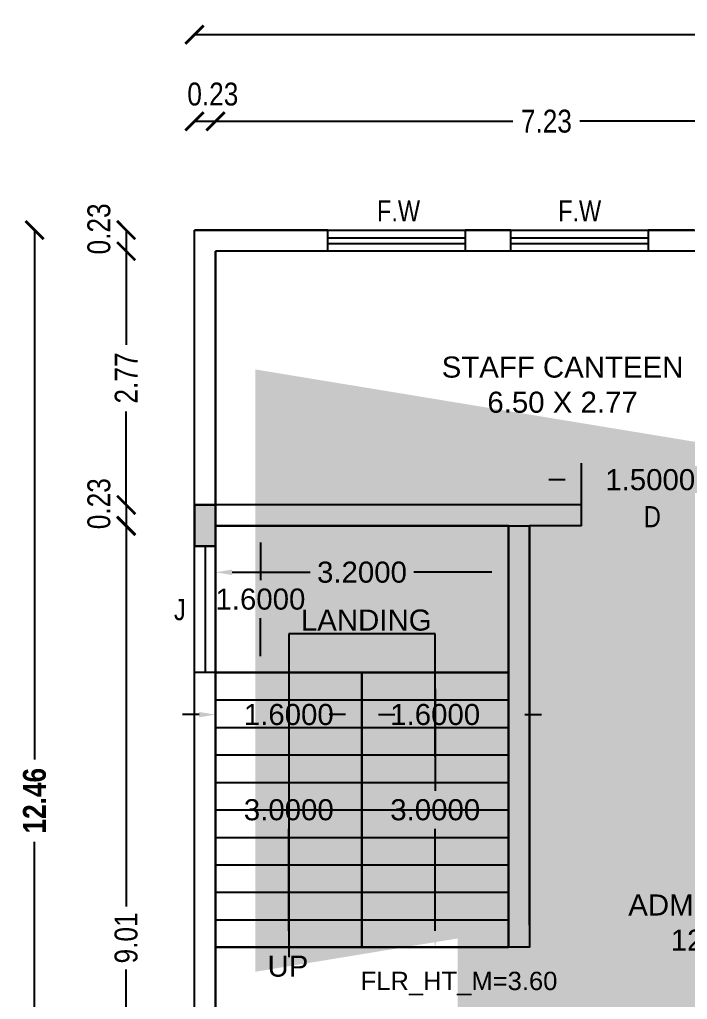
# Model space of a CAD drawing. Header units: metres. Extents: x -488 to 4759, y 38 to 2071.
# Drawn here: x 3012.27 to 3019.57, y 83.65 to 94.35 of the extents above; entities that cross this region are included whole.
import ezdxf

# ---------------------------------------------------------------- set-up
doc = ezdxf.new("R2010")
doc.units = ezdxf.units.M
doc.header["$MEASUREMENT"] = 0
doc.linetypes.add('HIDDEN2', pattern=[0.1875, 0.125, -0.0625])
doc.layers.add('0 @ 1', color=7, linetype='Continuous')
doc.styles.add('CODE', font='swissc.ttf', dxfattribs={"height": 0.25})
doc.styles.add('sa1', font='', dxfattribs={"height": 72})
doc.styles.get("Standard").update_dxf_attribs({"font": 'arial.ttf', "height": 0.23})
doc.styles.add('SUBBU3', font='swissl.ttf', dxfattribs={"width": 0.8})
doc.styles.get('sa1').set_extended_font_data('Abadi MT Condensed Light')
doc.dimstyles.new('OUTER', dxfattribs={"dimscale": 0, "dimtxt": 0.3, "dimasz": 0.18, "dimexe": 0.18, "dimexo": 0.0625, "dimgap": 0.09, "dimtad": 0, "dimzin": 0, "dimdsep": 46, "dimtxsty": 'CODE', "dimcen": 0.09, "dimse1": 1, "dimse2": 1, "dimclrd": 8, "dimclrt": 1, "dimadec": 0, "dimazin": 0, "dimtfac": 1, "dimtofl": 0, "dimtmove": 0, "dimatfit": 3, "dimfxl": 0, "dimtolj": 1, "dimtzin": 0, "dimarcsym": 0})
doc.dimstyles.get("Standard").update_dxf_attribs({"dimtxt": 1, "dimasz": 0.18, "dimexe": 0.18, "dimexo": 0.0625, "dimgap": 0.09, "dimtad": 0, "dimtih": 1, "dimtoh": 1, "dimdec": 4, "dimzin": 0, "dimdsep": 46, "dimtxsty": 'Standard', "dimcen": 0.09, "dimadec": 0, "dimazin": 0, "dimtfac": 1, "dimtdec": 4, "dimtofl": 0, "dimtmove": 0, "dimatfit": 3, "dimfxl": 0, "dimtolj": 1, "dimtzin": 0, "dimarcsym": 0})
doc.dimstyles.new('STANDARD$0', dxfattribs={"dimtxt": 0.23, "dimasz": 3, "dimexe": 3, "dimexo": 1, "dimgap": 1.5, "dimtad": 1, "dimdec": 1, "dimzin": 1, "dimdsep": 46, "dimlunit": 4, "dimtxsty": 'Standard', "dimblk": 'OBLIQUE', "dimcen": 0.09375, "dimdle": 1, "dimclrd": 8, "dimclre": 8, "dimclrt": 7, "dimadec": 1, "dimazin": 0, "dimtfac": 1, "dimtdec": 1, "dimtix": 1, "dimtmove": 2, "dimatfit": 3, "dimldrblk": 'ARCHTICK', "dimfxl": 0, "dimfrac": 2, "dimtolj": 1, "dimtzin": 0, "dimarcsym": 0})

# ---------------------------------------------------------------- blocks, each defined once
blk = doc.blocks.new('_ArchTick')
at = {"const_width": 0.15}
blk.add_lwpolyline([(-0.5, -0.5), (0.5, 0.5)], dxfattribs=at)
blk = doc.blocks.new('*D273')
at = {"color": 0, "lineweight": -2}
for p, q in [((3014.411, 93.235), (3017.661, 93.235)), ((3021.641, 93.235), (3018.39, 93.235))]:
    blk.add_line(p, q, dxfattribs=at)
at = {"layer": 'Defpoints', "color": 0, "lineweight": -2}
for p in [(3021.641, 93.235), (3021.641, 91.247), (3014.411, 88.292)]:
    blk.add_point(p, dxfattribs=at)
at = {"color": 0, "lineweight": -2, "xscale": 0.2, "yscale": 0.2, "zscale": 0.2, "rotation": 180}
blk.add_blockref('_ArchTick', (3014.411, 93.235), dxfattribs=at)
at = {"color": 0, "lineweight": -2, "xscale": 0.2, "yscale": 0.2, "zscale": 0.2}
blk.add_blockref('_ArchTick', (3021.641, 93.235), dxfattribs=at)
at = {"color": 0, "lineweight": -2, "insert": (3018.026, 93.235), "char_height": 0.25, "attachment_point": 5, "style": 'CODE'}
blk.add_mtext('\\A1;7.23', dxfattribs=at)
blk = doc.blocks.new('*D267')
at = {"color": 0, "lineweight": -2}
blk.add_line((3014.181, 93.235), (3014.411, 93.235), dxfattribs=at)
at = {"layer": 'Defpoints', "color": 0, "lineweight": -2}
for p in [(3014.411, 93.235), (3014.181, 91.247), (3014.411, 91.208)]:
    blk.add_point(p, dxfattribs=at)
at = {"color": 0, "lineweight": -2, "xscale": 0.2, "yscale": 0.2, "zscale": 0.2, "rotation": 180}
blk.add_blockref('_ArchTick', (3014.181, 93.235), dxfattribs=at)
at = {"color": 0, "lineweight": -2, "xscale": 0.2, "yscale": 0.2, "zscale": 0.2}
blk.add_blockref('_ArchTick', (3014.411, 93.235), dxfattribs=at)
at = {"color": 0, "lineweight": -2, "insert": (3014.381, 93.531), "char_height": 0.25, "attachment_point": 5, "style": 'CODE'}
blk.add_mtext('\\A1;0.23', dxfattribs=at)
blk = doc.blocks.new('*D266')
at = {"color": 0, "lineweight": -2}
for p, q in [((3014.181, 94.181), (3021.577, 94.181)), ((3029.871, 94.181), (3022.475, 94.181))]:
    blk.add_line(p, q, dxfattribs=at)
at = {"layer": 'Defpoints', "color": 0, "lineweight": -2}
for p in [(3029.871, 94.181), (3014.181, 92.047), (3029.871, 92.047)]:
    blk.add_point(p, dxfattribs=at)
at = {"color": 0, "lineweight": -2, "xscale": 0.2, "yscale": 0.2, "zscale": 0.2, "rotation": 180}
blk.add_blockref('_ArchTick', (3014.181, 94.181), dxfattribs=at)
at = {"color": 0, "lineweight": -2, "xscale": 0.2, "yscale": 0.2, "zscale": 0.2}
blk.add_blockref('_ArchTick', (3029.871, 94.181), dxfattribs=at)
at = {"color": 0, "lineweight": -2, "insert": (3022.026, 94.181), "char_height": 0.25, "attachment_point": 5, "style": 'CODE'}
blk.add_mtext('\\A1;{\\fSwis721 Cn BT|b1|i0|c0|p34;15.69}', dxfattribs=at)
blk = doc.blocks.new('*D243')
at = {"color": 0, "lineweight": -2}
for p, q in [((3012.433, 92.047), (3012.433, 86.266)), ((3012.433, 79.587), (3012.433, 85.367))]:
    blk.add_line(p, q, dxfattribs=at)
at = {"layer": 'Defpoints', "color": 0, "lineweight": -2}
for p in [(3014.181, 92.047), (3012.433, 79.587), (3014.181, 79.587)]:
    blk.add_point(p, dxfattribs=at)
at = {"color": 0, "lineweight": -2, "xscale": 0.2, "yscale": 0.2, "zscale": 0.2}
for p, rotation in [((3012.433, 92.047), 90), ((3012.433, 79.587), 270)]:
    blk.add_blockref('_ArchTick', p, dxfattribs=dict(at, rotation=rotation))
at = {"color": 0, "lineweight": -2, "insert": (3012.433, 85.817), "char_height": 0.25, "attachment_point": 5, "rotation": 90, "style": 'CODE'}
blk.add_mtext('\\A1;{\\fSwis721 Cn BT|b1|i0|c0|p34;12.46}', dxfattribs=at)
blk = doc.blocks.new('*D242')
at = {"color": 0, "lineweight": -2}
for p, q in [((3013.434, 91.817), (3013.434, 90.796)), ((3013.434, 89.047), (3013.434, 90.067))]:
    blk.add_line(p, q, dxfattribs=at)
at = {"layer": 'Defpoints', "color": 0, "lineweight": -2}
for p in [(3014.909, 91.817), (3013.434, 89.047), (3015.068, 89.047)]:
    blk.add_point(p, dxfattribs=at)
at = {"color": 0, "lineweight": -2, "xscale": 0.2, "yscale": 0.2, "zscale": 0.2}
for p, rotation in [((3013.434, 91.817), 90), ((3013.434, 89.047), 270)]:
    blk.add_blockref('_ArchTick', p, dxfattribs=dict(at, rotation=rotation))
at = {"color": 0, "lineweight": -2, "insert": (3013.434, 90.432), "char_height": 0.25, "attachment_point": 5, "rotation": 90, "style": 'CODE'}
blk.add_mtext('\\A1;2.77', dxfattribs=at)
blk = doc.blocks.new('*D241')
at = {"color": 0, "lineweight": -2}
blk.add_line((3013.434, 89.047), (3013.434, 88.817), dxfattribs=at)
at = {"layer": 'Defpoints', "color": 0, "lineweight": -2}
for p in [(3015.068, 89.047), (3013.434, 88.817), (3015.267, 88.817)]:
    blk.add_point(p, dxfattribs=at)
at = {"color": 0, "lineweight": -2, "xscale": 0.2, "yscale": 0.2, "zscale": 0.2}
for p, rotation in [((3013.434, 89.047), 90), ((3013.434, 88.817), 270)]:
    blk.add_blockref('_ArchTick', p, dxfattribs=dict(at, rotation=rotation))
at = {"color": 0, "lineweight": -2, "insert": (3013.137, 89.06), "char_height": 0.25, "attachment_point": 5, "rotation": 90, "style": 'CODE'}
blk.add_mtext('\\A1;0.23', dxfattribs=at)
blk = doc.blocks.new('*D239')
at = {"color": 0, "lineweight": -2}
blk.add_line((3013.434, 92.047), (3013.434, 91.817), dxfattribs=at)
at = {"layer": 'Defpoints', "color": 0, "lineweight": -2}
for p in [(3015.068, 92.047), (3013.434, 91.817), (3015.267, 91.817)]:
    blk.add_point(p, dxfattribs=at)
at = {"color": 0, "lineweight": -2, "xscale": 0.2, "yscale": 0.2, "zscale": 0.2}
for p, rotation in [((3013.434, 92.047), 90), ((3013.434, 91.817), 270)]:
    blk.add_blockref('_ArchTick', p, dxfattribs=dict(at, rotation=rotation))
at = {"color": 0, "lineweight": -2, "insert": (3013.137, 92.06), "char_height": 0.25, "attachment_point": 5, "rotation": 90, "style": 'CODE'}
blk.add_mtext('\\A1;0.23', dxfattribs=at)
blk = doc.blocks.new('*D208')
at = {"color": 0, "linetype": 'Continuous', "lineweight": -2}
for p, q in [((3014.411, 86.819), (3014.411, 86.937)), ((3016.011, 86.819), (3016.011, 86.937)), ((3014.231, 86.757), (3014.051, 86.757)), ((3016.191, 86.757), (3016.371, 86.757))]:
    blk.add_line(p, q, dxfattribs=at)
for points in [[(3014.231, 86.787), (3014.231, 86.727), (3014.411, 86.757)], [(3016.191, 86.787), (3016.191, 86.727), (3016.011, 86.757)]]:
    blk.add_solid(points, dxfattribs=at)
at = {"layer": 'Defpoints', "color": 0, "linetype": 'Continuous', "lineweight": -2}
for p in [(3014.411, 86.757), (3016.011, 86.757), (3016.011, 86.757)]:
    blk.add_point(p, dxfattribs=at)
at = {"color": 0, "linetype": 'Continuous', "insert": (3015.211, 86.757), "char_height": 0.23, "attachment_point": 5}
blk.add_mtext('\\A1;1.6000', dxfattribs=at)
blk = doc.blocks.new('*D209')
at = {"color": 0, "linetype": 'Continuous', "lineweight": -2}
for p, q in [((3016.011, 86.819), (3016.011, 86.937)), ((3017.611, 86.819), (3017.611, 86.937)), ((3015.831, 86.757), (3015.651, 86.757)), ((3017.791, 86.757), (3017.971, 86.757))]:
    blk.add_line(p, q, dxfattribs=at)
for points in [[(3015.831, 86.787), (3015.831, 86.727), (3016.011, 86.757)], [(3017.791, 86.787), (3017.791, 86.727), (3017.611, 86.757)]]:
    blk.add_solid(points, dxfattribs=at)
at = {"layer": 'Defpoints', "color": 0, "linetype": 'Continuous', "lineweight": -2}
for p in [(3016.011, 86.757), (3017.611, 86.757), (3017.611, 86.757)]:
    blk.add_point(p, dxfattribs=at)
at = {"color": 0, "linetype": 'Continuous', "insert": (3016.811, 86.757), "char_height": 0.23, "attachment_point": 5}
blk.add_mtext('\\A1;1.6000', dxfattribs=at)
blk = doc.blocks.new('*D210')
at = {"color": 0, "linetype": 'Continuous', "lineweight": -2}
for p, q in [((3014.929, 88.817), (3015.081, 88.817)), ((3014.929, 87.217), (3015.081, 87.217))]:
    blk.add_line(p, q, dxfattribs=at)
at = {"color": 0, "lineweight": -2}
for p, q in [((3014.901, 88.637), (3014.901, 88.224)), ((3014.901, 87.397), (3014.901, 87.809))]:
    blk.add_line(p, q, dxfattribs=at)
at = {"color": 0, "linetype": 'Continuous', "lineweight": -2}
for points in [[(3014.871, 88.637), (3014.931, 88.637), (3014.901, 88.817)], [(3014.871, 87.397), (3014.931, 87.397), (3014.901, 87.217)]]:
    blk.add_solid(points, dxfattribs=at)
at = {"layer": 'Defpoints', "color": 0, "linetype": 'Continuous', "lineweight": -2}
for p in [(3014.866, 88.817), (3014.901, 88.817), (3014.866, 87.217)]:
    blk.add_point(p, dxfattribs=at)
at = {"color": 0, "linetype": 'Continuous', "insert": (3014.901, 88.017), "char_height": 0.23, "attachment_point": 5}
blk.add_mtext('\\A1;1.6000', dxfattribs=at)
blk = doc.blocks.new('*D211')
at = {"color": 0, "linetype": 'Continuous', "lineweight": -2}
for p, q in [((3015.273, 87.217), (3015.391, 87.217)), ((3015.211, 87.037), (3015.211, 85.924)), ((3015.211, 84.397), (3015.211, 85.509)), ((3015.273, 84.217), (3015.391, 84.217))]:
    blk.add_line(p, q, dxfattribs=at)
for points in [[(3015.181, 87.037), (3015.241, 87.037), (3015.211, 87.217)], [(3015.181, 84.397), (3015.241, 84.397), (3015.211, 84.217)]]:
    blk.add_solid(points, dxfattribs=at)
at = {"layer": 'Defpoints', "color": 0, "linetype": 'Continuous', "lineweight": -2}
for p in [(3015.211, 87.217), (3015.211, 84.217), (3015.211, 84.217)]:
    blk.add_point(p, dxfattribs=at)
at = {"color": 0, "linetype": 'Continuous', "insert": (3015.211, 85.717), "char_height": 0.23, "attachment_point": 5}
blk.add_mtext('\\A1;3.0000', dxfattribs=at)
blk = doc.blocks.new('*D212')
at = {"color": 0, "linetype": 'Continuous', "lineweight": -2}
for p, q in [((3016.873, 87.217), (3016.991, 87.217)), ((3016.811, 87.037), (3016.811, 85.924)), ((3016.811, 84.397), (3016.811, 85.509)), ((3016.873, 84.217), (3016.991, 84.217))]:
    blk.add_line(p, q, dxfattribs=at)
for points in [[(3016.781, 87.037), (3016.841, 87.037), (3016.811, 87.217)], [(3016.781, 84.397), (3016.841, 84.397), (3016.811, 84.217)]]:
    blk.add_solid(points, dxfattribs=at)
at = {"layer": 'Defpoints', "color": 0, "linetype": 'Continuous', "lineweight": -2}
for p in [(3016.811, 87.217), (3016.811, 84.217), (3016.811, 84.217)]:
    blk.add_point(p, dxfattribs=at)
at = {"color": 0, "linetype": 'Continuous', "insert": (3016.811, 85.717), "char_height": 0.23, "attachment_point": 5}
blk.add_mtext('\\A1;3.0000', dxfattribs=at)
blk = doc.blocks.new('*D213')
at = {"color": 0, "linetype": 'Continuous', "lineweight": -2}
for p, q in [((3014.411, 88.373), (3014.411, 88.491)), ((3017.611, 88.373), (3017.611, 88.491))]:
    blk.add_line(p, q, dxfattribs=at)
at = {"color": 0, "lineweight": -2}
for p, q in [((3014.591, 88.311), (3015.444, 88.311)), ((3017.431, 88.311), (3016.578, 88.311))]:
    blk.add_line(p, q, dxfattribs=at)
at = {"color": 0, "linetype": 'Continuous', "lineweight": -2}
for points in [[(3014.591, 88.341), (3014.591, 88.281), (3014.411, 88.311)], [(3017.431, 88.341), (3017.431, 88.281), (3017.611, 88.311)]]:
    blk.add_solid(points, dxfattribs=at)
at = {"layer": 'Defpoints', "color": 0, "linetype": 'Continuous', "lineweight": -2}
for p in [(3014.411, 88.311), (3017.611, 88.311), (3017.611, 88.311)]:
    blk.add_point(p, dxfattribs=at)
at = {"color": 0, "linetype": 'Continuous', "insert": (3016.011, 88.311), "char_height": 0.23, "attachment_point": 5}
blk.add_mtext('\\A1;3.2000', dxfattribs=at)
blk = doc.blocks.new('*D231')
at = {"color": 0, "lineweight": -2}
for p, q in [((3014.411, 83.173), (3014.851, 83.173)), ((3016.011, 83.173), (3015.57, 83.173))]:
    blk.add_line(p, q, dxfattribs=at)
at = {"layer": 'Defpoints', "color": 0, "lineweight": -2}
for p in [(3014.411, 84.217), (3016.011, 84.217), (3016.011, 83.173)]:
    blk.add_point(p, dxfattribs=at)
at = {"color": 0, "lineweight": -2, "xscale": 0.2, "yscale": 0.2, "zscale": 0.2, "rotation": 180}
blk.add_blockref('_ArchTick', (3014.411, 83.173), dxfattribs=at)
at = {"color": 0, "lineweight": -2, "xscale": 0.2, "yscale": 0.2, "zscale": 0.2}
blk.add_blockref('_ArchTick', (3016.011, 83.173), dxfattribs=at)
at = {"color": 0, "lineweight": -2, "insert": (3015.211, 83.173), "char_height": 0.25, "attachment_point": 5, "style": 'CODE'}
blk.add_mtext('\\A1;1.60', dxfattribs=at)
blk = doc.blocks.new('*D230')
at = {"color": 0, "lineweight": -2}
for p, q in [((3016.011, 83.173), (3016.451, 83.173)), ((3017.611, 83.173), (3017.17, 83.173))]:
    blk.add_line(p, q, dxfattribs=at)
at = {"layer": 'Defpoints', "color": 0, "lineweight": -2}
for p in [(3016.011, 84.217), (3017.611, 84.217), (3017.611, 83.173)]:
    blk.add_point(p, dxfattribs=at)
at = {"color": 0, "lineweight": -2, "xscale": 0.2, "yscale": 0.2, "zscale": 0.2, "rotation": 180}
blk.add_blockref('_ArchTick', (3016.011, 83.173), dxfattribs=at)
at = {"color": 0, "lineweight": -2, "xscale": 0.2, "yscale": 0.2, "zscale": 0.2}
blk.add_blockref('_ArchTick', (3017.611, 83.173), dxfattribs=at)
at = {"color": 0, "lineweight": -2, "insert": (3016.811, 83.173), "char_height": 0.25, "attachment_point": 5, "style": 'CODE'}
blk.add_mtext('\\A1;1.60', dxfattribs=at)
blk = doc.blocks.new('*D222')
at = {"color": 0, "lineweight": -2}
for p, q in [((3018.411, 88.994), (3018.411, 89.501)), ((3019.911, 88.994), (3019.911, 89.501)), ((3018.231, 89.321), (3018.051, 89.321)), ((3020.091, 89.321), (3020.271, 89.321))]:
    blk.add_line(p, q, dxfattribs=at)
for points in [[(3018.231, 89.351), (3018.231, 89.291), (3018.411, 89.321)], [(3020.091, 89.351), (3020.091, 89.291), (3019.911, 89.321)]]:
    blk.add_solid(points, dxfattribs=at)
at = {"layer": 'Defpoints', "color": 0, "lineweight": -2}
for p in [(3019.911, 89.321), (3018.411, 88.932), (3019.911, 88.932)]:
    blk.add_point(p, dxfattribs=at)
at = {"color": 0, "insert": (3019.161, 89.321), "char_height": 0.23, "attachment_point": 5}
blk.add_mtext('\\A1;1.5000', dxfattribs=at)
blk = doc.blocks.new('*D225')
at = {"color": 0, "lineweight": -2}
for p, q in [((3013.434, 88.822), (3013.434, 84.663)), ((3013.434, 79.817), (3013.434, 83.976))]:
    blk.add_line(p, q, dxfattribs=at)
at = {"layer": 'Defpoints', "color": 0, "lineweight": -2}
for p in [(3014.411, 88.822), (3013.434, 79.817), (3014.411, 79.817)]:
    blk.add_point(p, dxfattribs=at)
at = {"color": 0, "lineweight": -2, "xscale": 0.2, "yscale": 0.2, "zscale": 0.2}
for p, rotation in [((3013.434, 88.822), 90), ((3013.434, 79.817), 270)]:
    blk.add_blockref('_ArchTick', p, dxfattribs=dict(at, rotation=rotation))
at = {"color": 0, "lineweight": -2, "insert": (3013.434, 84.319), "char_height": 0.25, "attachment_point": 5, "rotation": 90, "style": 'CODE'}
blk.add_mtext('\\A1;9.01', dxfattribs=at)

msp = doc.modelspace()

# ---------------------------------------------------------------- hatches: boundary and pattern name
at = {"lineweight": 30}
h = msp.add_hatch(color=256, dxfattribs=at)
h.dxf.hatch_style = 1
h.paths.add_polyline_path([(3014.41063, 88.59701), (3014.41063, 89.04701), (3014.18063, 89.04692), (3014.18063, 88.59692)])

# ---------------------------------------------------------------- linework, layer by layer
for p, q in [((3014.18063, 91.81692), (3014.18063, 92.04692)), ((3015.63713, 92.04692), (3014.18063, 92.04692)), ((3015.63713, 91.81692), (3015.63713, 92.04692)), ((3017.63713, 92.04692), (3017.13713, 92.04692)), ((3017.13713, 92.04692), (3017.13713, 91.81692)), ((3017.63713, 91.81692), (3017.63713, 92.04692)), ((3019.63713, 92.04692), (3019.13713, 92.04692)), ((3019.13713, 92.04692), (3019.13713, 91.81692)), ((3015.63713, 91.96192), (3017.13713, 91.96192)), ((3015.63713, 91.90192), (3017.13713, 91.90192)), ((3017.63713, 91.96192), (3019.13713, 91.96192)), ((3017.63713, 91.90192), (3019.13713, 91.90192)), ((3014.41063, 82.06692), (3014.41063, 91.81692)), ((3015.63713, 91.81692), (3014.41063, 91.81692)), ((3017.63713, 91.81692), (3017.13713, 91.81692)), ((3019.63713, 91.81692), (3019.13713, 91.81692)), ((3014.18063, 88.06692), (3014.18063, 89.04692)), ((3018.41063, 89.04692), (3014.18063, 89.04692)), ((3018.41063, 88.81692), (3018.41063, 89.04692)), ((3014.41063, 88.06692), (3014.41063, 88.81692)), ((3017.61063, 88.81692), (3014.41063, 88.81692)), ((3017.61063, 84.45692), (3017.61063, 88.81692)), ((3018.41063, 88.81692), (3017.84063, 88.81692)), ((3017.84063, 84.45692), (3017.84063, 88.81692)), ((3014.41063, 87.21692), (3016.01063, 87.21692)), ((3016.01063, 84.45692), (3016.01063, 87.21692)), ((3014.41063, 86.91692), (3016.01063, 86.91692)), ((3014.18063, 85.06692), (3014.18063, 86.56692)), ((3014.41063, 86.61692), (3016.01063, 86.61692)), ((3014.41063, 86.31692), (3016.01063, 86.31692)), ((3014.41063, 86.01692), (3016.01063, 86.01692)), ((3014.41063, 85.71692), (3016.01063, 85.71692)), ((3014.41063, 85.41692), (3016.01063, 85.41692)), ((3014.41063, 85.11692), (3016.01063, 85.11692)), ((3014.41063, 84.81692), (3016.01063, 84.81692)), ((3014.41063, 84.51692), (3016.01063, 84.51692)), ((3014.41063, 84.21692), (3016.01063, 84.21692))]:
    msp.add_line(p, q)
at = {"lineweight": 13}
for p, q in [((3015.63713, 92.04692), (3017.13713, 92.04692)), ((3017.63713, 92.04692), (3019.13713, 92.04692)), ((3015.63713, 91.81692), (3017.13713, 91.81692)), ((3017.63713, 91.81692), (3019.13713, 91.81692)), ((3014.18063, 86.56692), (3014.18063, 88.06692)), ((3014.41063, 86.56692), (3014.41063, 88.06692))]:
    msp.add_line(p, q, dxfattribs=at)
at = {"lineweight": -2}
for p, q in [((3014.30029, 87.21692), (3014.29978, 88.59697)), ((3015.21063, 87.64029), (3015.21063, 84.10928)), ((3014.41063, 87.21692), (3014.18063, 87.21692)), ((3016.01063, 87.21692), (3017.61063, 87.21692)), ((3016.01063, 86.91692), (3017.61063, 86.91692)), ((3016.01063, 86.61692), (3017.61063, 86.61692)), ((3016.01063, 86.31692), (3017.61063, 86.31692)), ((3016.01063, 86.01692), (3017.61063, 86.01692)), ((3016.01063, 85.71692), (3017.61063, 85.71692)), ((3016.01063, 85.41692), (3017.61063, 85.41692)), ((3016.01063, 85.11692), (3017.61063, 85.11692)), ((3016.01063, 84.81692), (3017.61063, 84.81692)), ((3016.01063, 84.51692), (3017.61063, 84.51692))]:
    msp.add_line(p, q, dxfattribs=at)
for points in [[(3014.18063, 92.04692), (3029.87063, 92.04692), (3029.87063, 79.58692), (3014.18063, 79.58692)], [(3014.18063, 92.04692), (3029.87063, 92.04692), (3029.87063, 79.58692), (3014.18063, 79.58692)], [(3014.41063, 91.81692), (3014.41063, 88.81692), (3017.84063, 88.81692), (3017.84063, 84.21692), (3014.41063, 84.21692), (3014.41063, 79.81692), (3026.91063, 79.81692), (3026.91063, 88.81692), (3029.64063, 88.81684), (3029.64063, 91.81692), (3014.41063, 91.81692)], [(3014.41063, 91.81692), (3014.41063, 88.81692), (3017.84063, 88.81692), (3017.84063, 84.21692), (3014.41063, 84.21692), (3014.41063, 79.81692), (3026.91063, 79.81692), (3026.91063, 88.81692), (3029.64063, 88.81684), (3029.64063, 91.81692), (3014.41063, 91.81692)], [(3017.61063, 87.21692), (3014.41063, 87.21692), (3014.41063, 88.81692), (3017.61063, 88.81692)], [(3017.61063, 88.81692), (3014.41063, 88.81692), (3014.41063, 84.21692), (3017.61063, 84.21692)], [(3016.01063, 87.21692), (3017.61063, 87.21692), (3017.61063, 84.21692), (3016.01063, 84.21692)]]:
    msp.add_lwpolyline(points, close=True, dxfattribs=at)
at = {"lineweight": 30}
msp.add_lwpolyline([(3014.41063, 88.59701), (3014.18063, 88.59692), (3014.18063, 89.04692), (3014.41063, 89.04701)], close=True, dxfattribs=at)
at = {"linetype": 'Continuous'}
msp.add_lwpolyline([(3014.41063, 87.21692), (3016.01063, 87.21692), (3016.01063, 84.21692), (3014.41063, 84.21692)], close=True, dxfattribs=at)

# ---------------------------------------------------------------- texts
at = {"char_height": 0.23, "width": 0.2619959, "attachment_point": 1, "style": 'SUBBU3'}
for s, insert in [('F.W', (3016.17492, 92.37169)), ('F.W', (3018.15395, 92.37169)), ('{\\C252;D}', (3019.09127, 89.03324)), ('J', (3013.95599, 88.01801))]:
    msp.add_mtext(s, dxfattribs=dict(at, insert=insert))
at = {"linetype": 'HIDDEN2', "lineweight": 9, "ltscale": 10, "char_height": 0.23, "attachment_point": 2, "style": 'sa1'}
for s, insert, width in [('{\\fArial|b0|i0|c0|p34;\\C252;STAFF CANTEEN\\P6.50 X 2.77}', (3018.2028, 90.66659), 2.6179617), ('{\\fArial|b0|i0|c0|p34;\\C252;LANDING}', (3016.05728, 87.90452), 1.6168377), ('{\\fArial|b0|i0|c0|p34;\\C252;ADMINISTRATION \\P12.50 X 9.00}', (3020.29528, 84.79377), 3.8456677), ('{\\fArial|b0|i0|c0|p34;\\C252;UP}', (3015.20197, 84.12623), 0.4465505)]:
    msp.add_mtext(s, dxfattribs=dict(at, insert=insert, width=width))
at = {"ltscale": 400, "insert": (3017.07101, 83.94951), "char_height": 0.2, "width": 2.7, "attachment_point": 2}
msp.add_mtext('{\\fArial CE|b0|i0|c238|p34;FLR_HT_M=}3.60', dxfattribs=at)

# ---------------------------------------------------------------- dimensions: what is measured, and where the dimension line sits
dim = msp.add_linear_dim(base=(3019.91063, 89.32053), p1=(3018.41063, 88.93192), p2=(3019.91063, 88.93192), dimstyle='STANDARD$0', override={"dimtxt": 1, "dimasz": 0.18, "dimexe": 0.18, "dimexo": 0.0625, "dimgap": 0.09, "dimtad": 0, "dimtih": 1, "dimtoh": 1, "dimdec": 4, "dimzin": 0, "dimlunit": 2, "dimpost": '', "dimcen": 0.09, "dimdle": 0, "dimclrd": 0, "dimclre": 0, "dimclrt": 0, "dimadec": 0, "dimtdec": 4, "dimtix": 0, "dimtofl": 0, "dimtmove": 0, "dimfrac": 0})
dim.commit()
dim.dimension.update_dxf_attribs({"geometry": '*D222', "text_midpoint": (3019.16063, 89.32053)})
at = {"linetype": 'Continuous'}
for p1, p2, distance, override, picture, middle in [((3014.866, 87.21692), (3014.866, 88.81692), -0.03544, {"dimtxt": 1, "dimasz": 0.18, "dimexe": 0.18, "dimexo": 0.0625, "dimgap": 0.09, "dimtad": 0, "dimtih": 1, "dimtoh": 1, "dimdec": 4, "dimzin": 0, "dimlunit": 2, "dimpost": '', "dimcen": 0.09, "dimdle": 0, "dimclrd": 0, "dimclre": 0, "dimclrt": 0, "dimadec": 0, "dimtdec": 4, "dimtix": 0, "dimtofl": 0, "dimtmove": 1, "dimfxl": 5, "dimfrac": 0}, '*D210', (3014.90144, 88.01692)), ((3014.41063, 88.31097), (3017.61063, 88.31097), 0, {"dimtxt": 1, "dimasz": 0.18, "dimexe": 0.18, "dimexo": 0.0625, "dimgap": 0.09, "dimtad": 0, "dimtih": 1, "dimtoh": 1, "dimdec": 4, "dimzin": 0, "dimlunit": 2, "dimpost": '', "dimcen": 0.09, "dimdle": 0, "dimclrd": 0, "dimclre": 0, "dimclrt": 0, "dimadec": 0, "dimtdec": 4, "dimtix": 0, "dimtofl": 0, "dimtmove": 1, "dimfxl": 5, "dimfrac": 0}, '*D213', (3016.01063, 88.31097)), ((3015.21063, 87.21692), (3015.21063, 84.21692), 0, {"dimtxt": 1, "dimasz": 0.18, "dimexe": 0.18, "dimexo": 0.0625, "dimgap": 0.09, "dimtad": 0, "dimtih": 1, "dimtoh": 1, "dimdec": 4, "dimzin": 0, "dimlunit": 2, "dimpost": '', "dimcen": 0.09, "dimdle": 0, "dimclrd": 0, "dimclre": 0, "dimclrt": 0, "dimadec": 0, "dimtdec": 4, "dimtix": 0, "dimtofl": 0, "dimtmove": 0, "dimfrac": 0}, '*D211', (3015.21063, 85.71692)), ((3016.81063, 87.21692), (3016.81063, 84.21692), 0, {"dimtxt": 1, "dimasz": 0.18, "dimexe": 0.18, "dimexo": 0.0625, "dimgap": 0.09, "dimtad": 0, "dimtih": 1, "dimtoh": 1, "dimdec": 4, "dimzin": 0, "dimlunit": 2, "dimpost": '', "dimcen": 0.09, "dimdle": 0, "dimclrd": 0, "dimclre": 0, "dimclrt": 0, "dimadec": 0, "dimtdec": 4, "dimtix": 0, "dimtofl": 0, "dimtmove": 0, "dimfrac": 0}, '*D212', (3016.81063, 85.71692)), ((3014.41063, 86.75692), (3016.01063, 86.75692), 0, {"dimtxt": 1, "dimasz": 0.18, "dimexe": 0.18, "dimexo": 0.0625, "dimgap": 0.09, "dimtad": 0, "dimtih": 1, "dimtoh": 1, "dimdec": 4, "dimzin": 0, "dimlunit": 2, "dimpost": '', "dimcen": 0.09, "dimdle": 0, "dimclrd": 0, "dimclre": 0, "dimclrt": 0, "dimadec": 0, "dimtdec": 4, "dimtix": 0, "dimtofl": 0, "dimtmove": 0, "dimfrac": 0}, '*D208', (3015.21063, 86.75692)), ((3016.01063, 86.75692), (3017.61063, 86.75692), 0, {"dimtxt": 1, "dimasz": 0.18, "dimexe": 0.18, "dimexo": 0.0625, "dimgap": 0.09, "dimtad": 0, "dimtih": 1, "dimtoh": 1, "dimdec": 4, "dimzin": 0, "dimlunit": 2, "dimpost": '', "dimcen": 0.09, "dimdle": 0, "dimclrd": 0, "dimclre": 0, "dimclrt": 0, "dimadec": 0, "dimtdec": 4, "dimtix": 0, "dimtofl": 0, "dimtmove": 0, "dimfrac": 0}, '*D209', (3016.81063, 86.75692))]:
    dim = msp.add_aligned_dim(p1=p1, p2=p2, distance=distance, dimstyle='STANDARD$0', override=override, dxfattribs=at)
    dim.commit()
    dim.dimension.update_dxf_attribs({"geometry": picture, "text_midpoint": middle})
at = {"layer": '0 @ 1', "lineweight": -2}
dim = msp.add_linear_dim(base=(3029.87063, 94.18146), p1=(3014.18063, 92.04692), p2=(3029.87063, 92.04701), text='{\\fSwis721 Cn BT|b1|i0|c0|p34;<>}', dimstyle='OUTER', override={"dimscale": 1, "dimtxt": 0.25, "dimasz": 0.2, "dimblk": 'ArchTick', "dimclrd": 0, "dimclrt": 0, "dimtix": 0, "dimtofl": 0, "dimtmove": 0, "dimatfit": 3, "dimfxl": 25.4}, dxfattribs=at)
dim.commit()
dim.dimension.update_dxf_attribs({"geometry": '*D266', "text_midpoint": (3022.02563, 94.18146)})
dim = msp.add_linear_dim(base=(3014.41063, 93.2346), p1=(3014.18063, 91.24712), p2=(3014.41063, 91.20786), dimstyle='OUTER', override={"dimscale": 1, "dimtxt": 0.25, "dimasz": 0.2, "dimblk": 'ArchTick', "dimclrd": 0, "dimclrt": 0, "dimtix": 0, "dimtofl": 0, "dimtmove": 1, "dimatfit": 3, "dimfxl": 25.4}, dxfattribs=at)
dim.commit()
dim.dimension.update_dxf_attribs({"geometry": '*D267', "text_midpoint": (3014.38116, 93.53055), "dimtype": 128})
dim = msp.add_linear_dim(base=(3021.64063, 93.2346), p1=(3014.41063, 88.2922), p2=(3021.64063, 91.24712), dimstyle='OUTER', override={"dimscale": 1, "dimtxt": 0.25, "dimasz": 0.2, "dimblk": 'ArchTick', "dimclrd": 0, "dimclrt": 0, "dimtix": 0, "dimtofl": 0, "dimtmove": 1, "dimatfit": 3, "dimfxl": 25.4}, dxfattribs=at)
dim.commit()
dim.dimension.update_dxf_attribs({"geometry": '*D273', "text_midpoint": (3018.02563, 93.2346)})
for base, p1, p2, picture, middle in [((3013.43419, 91.81692), (3015.06777, 92.04692), (3015.26675, 91.81692), '*D239', (3013.13733, 92.05952)), ((3013.43419, 88.81692), (3015.06777, 89.04692), (3015.26675, 88.81692), '*D241', (3013.13733, 89.05952))]:
    dim = msp.add_linear_dim(base=base, p1=p1, p2=p2, angle=90, dimstyle='OUTER', override={"dimscale": 1, "dimtxt": 0.25, "dimasz": 0.2, "dimblk": 'ArchTick', "dimclrd": 0, "dimclrt": 0, "dimtix": 0, "dimtofl": 0, "dimtmove": 1, "dimatfit": 3, "dimfxl": 10}, dxfattribs=at)
    dim.commit()
    dim.dimension.update_dxf_attribs({"geometry": picture, "text_midpoint": middle, "dimtype": 128})
dim = msp.add_linear_dim(base=(3012.43322, 79.58684), p1=(3014.18063, 92.04692), p2=(3014.18063, 79.58684), angle=90, text='{\\fSwis721 Cn BT|b1|i0|c0|p34;<>}', dimstyle='OUTER', override={"dimscale": 1, "dimtxt": 0.25, "dimasz": 0.2, "dimblk": 'ArchTick', "dimclrd": 0, "dimclrt": 0, "dimtix": 0, "dimtofl": 0, "dimtmove": 0, "dimatfit": 3, "dimfxl": 10}, dxfattribs=at)
dim.commit()
dim.dimension.update_dxf_attribs({"geometry": '*D243', "text_midpoint": (3012.43322, 85.81688)})
dim = msp.add_linear_dim(base=(3013.43419, 89.04692), p1=(3014.90888, 91.81692), p2=(3015.06777, 89.04692), angle=90, dimstyle='OUTER', override={"dimscale": 1, "dimtxt": 0.25, "dimasz": 0.2, "dimblk": 'ArchTick', "dimclrd": 0, "dimclrt": 0, "dimtix": 0, "dimtofl": 0, "dimtmove": 1, "dimatfit": 3, "dimfxl": 10}, dxfattribs=at)
dim.commit()
dim.dimension.update_dxf_attribs({"geometry": '*D242', "text_midpoint": (3013.43419, 90.43192)})
for p1, p2, distance, override, picture, middle in [((3014.41063, 88.82201), (3014.41063, 79.81692), -0.97644, {"dimscale": 1, "dimtxt": 0.25, "dimasz": 0.2, "dimblk": 'ArchTick', "dimclrd": 0, "dimclrt": 0, "dimtix": 0, "dimtofl": 0, "dimtmove": 0, "dimatfit": 3}, '*D225', (3013.43419, 84.31946)), ((3014.41063, 84.21692), (3016.01063, 84.21692), -1.04408, {"dimscale": 1, "dimtxt": 0.25, "dimasz": 0.2, "dimblk": 'ArchTick', "dimclrd": 0, "dimclrt": 0, "dimtix": 0, "dimtofl": 0, "dimtmove": 0, "dimatfit": 3, "dimfxl": 0}, '*D231', (3015.21063, 83.17284)), ((3016.01063, 84.21692), (3017.61063, 84.21692), -1.04408, {"dimscale": 1, "dimtxt": 0.25, "dimasz": 0.2, "dimblk": 'ArchTick', "dimclrd": 0, "dimclrt": 0, "dimtix": 0, "dimtofl": 0, "dimtmove": 0, "dimatfit": 3, "dimfxl": 0}, '*D230', (3016.81063, 83.17284))]:
    dim = msp.add_aligned_dim(p1=p1, p2=p2, distance=distance, dimstyle='OUTER', override=override, dxfattribs=at)
    dim.commit()
    dim.dimension.update_dxf_attribs({"geometry": picture, "text_midpoint": middle})

# ---------------------------------------------------------------- leaders
for points in [[(3034.84514, 87.23782), (3034.4682, 87.23782)], [(3037.05615, 85.88454), (3036.67922, 85.88454)]]:
    msp.add_leader(points, dimstyle='Standard', override={"dimtxt": 23, "dimasz": 20, "dimdec": 2, "dimse1": 1, "dimse2": 1, "dimclrd": 256, "dimtdec": 2, "dimtix": 1, "dimtmove": 2, "dimfrac": 2})
msp.add_leader([(3016.81063, 86.29692), (3016.81063, 87.64029), (3015.21063, 87.64029)], dimstyle='OUTER', override={"dimscale": 1, "dimtxt": 0.25, "dimasz": 0.2, "dimgap": 0.09, "dimtad": 0, "dimclrd": 256, "dimclrt": 0, "dimfxl": 10}, dxfattribs=at)

doc.saveas('drawing.dxf')
